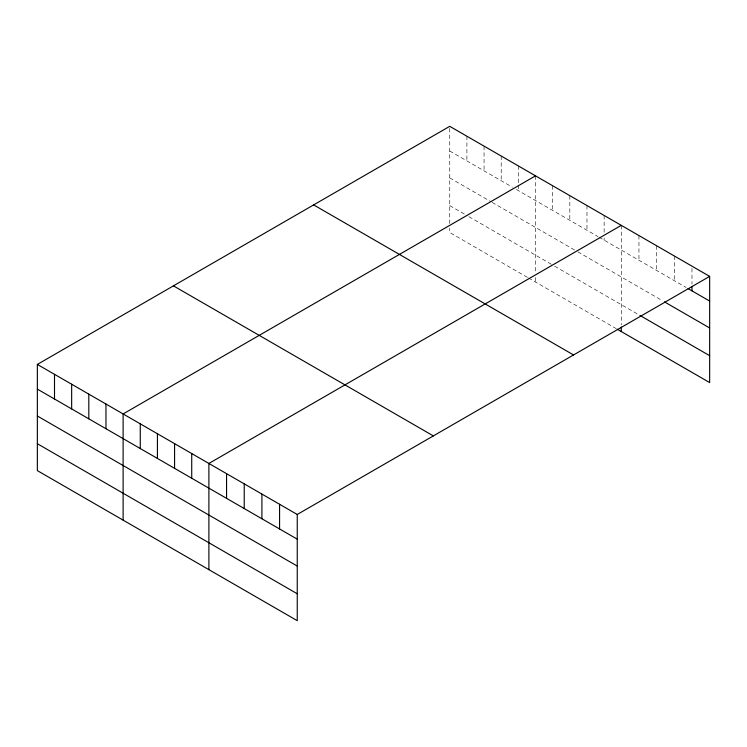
<?xml version="1.0" encoding="UTF-8"?>
<svg xmlns="http://www.w3.org/2000/svg" width="747" height="747" viewBox="0 0 747 747"><rect width="100%" height="100%" fill="white"/><g stroke="black" fill="none" stroke-linecap="round" stroke-linejoin="round"><path stroke-width="0.56" stroke-dasharray="3.73 2.8" d="M449.75 223.558L449.75 126.327M449.75 151.015L512.311 187.133M516.345 189.467L598.076 236.65M599.085 237.229L686.082 287.464M449.75 177.907L491.115 201.793M492.124 202.381L576.889 251.309M577.898 251.898L662.524 300.752M449.75 205.621L466.903 215.528M468.92 216.695L552.668 265.045M554.685 266.212L638.956 314.861M527.447 277.38L449.75 232.522L449.75 228.04M528.456 277.959L616.238 328.643M691.974 268.425L691.974 284.131M674.308 255.978L674.308 280.657M656.632 245.772L656.632 270.451M638.956 235.566L638.956 260.255M621.28 225.361L621.28 324.833M604.127 215.463L604.127 233.409M604.127 237.901L604.127 240.142M586.974 205.556L586.974 230.244M569.821 195.658L569.821 220.337M552.668 185.751L552.668 210.439M535.515 175.844L535.515 273.075M535.515 277.557L535.515 282.039M518.362 165.946L518.362 183.893M518.362 185.013L518.362 190.625M501.209 156.039L501.209 180.727M484.056 146.132L484.056 170.82M466.903 136.234L466.903 160.913"/><path stroke-width="1.12" d="M709.65 276.381L449.75 126.327L37.35 364.424L37.35 470.619L297.25 620.673L297.25 514.478L709.65 276.381L709.65 382.576L617.246 329.222M535.515 175.844L123.115 413.941L123.115 520.136M621.28 225.361L208.889 463.457L208.889 569.653M688.052 288.594L709.65 301.069M664.485 301.891L709.65 327.961M639.936 315.43L709.65 355.675M313.656 204.902L573.556 354.956M173.444 285.858L433.344 435.903M37.35 364.424L297.25 514.478M37.35 389.112L297.25 539.166M37.35 416.004L297.25 566.058M37.35 443.718L297.25 593.772M691.974 286.372L691.974 290.863M621.28 327.074L621.28 331.556M279.574 504.272L279.574 528.96M261.908 494.075L261.908 518.754M244.232 483.869L244.232 508.548M226.556 473.663L226.556 498.352M191.727 453.56L191.727 478.239M174.574 443.653L174.574 468.341M157.421 433.746L157.421 458.434M140.268 423.848L140.268 448.527M105.962 404.043L105.962 428.722M88.809 394.136L88.809 418.824M71.656 384.229L71.656 408.917M54.503 374.331L54.503 399.01"/></g></svg>
